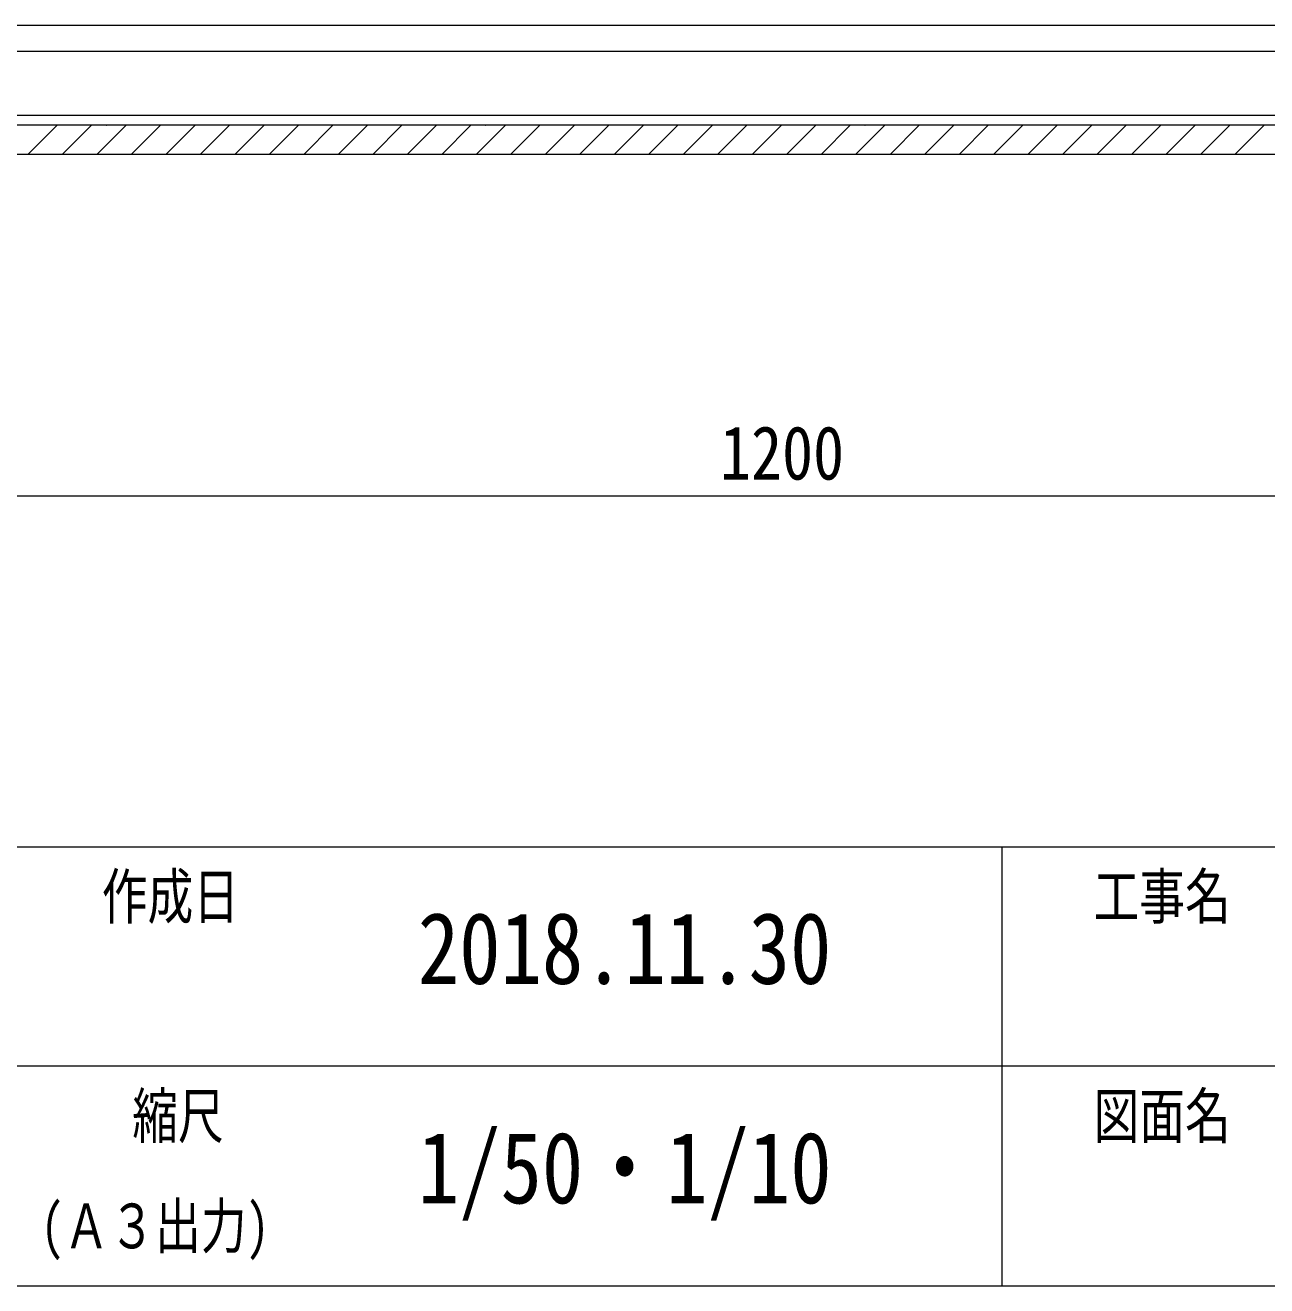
# Model space of a CAD drawing. Units: millimetres, scale not verified. Extents: x -205 to 205, y -142 to 142.
# Drawn here: x -16.4 to 34.5, y -142.5 to -90.8 of the extents above; entities that cross this region are included whole.
import ezdxf
from ezdxf.enums import TextEntityAlignment as Align

# ---------------------------------------------------------------- set-up
doc = ezdxf.new("R2010")
doc.units = ezdxf.units.MM
doc.header["$LTSCALE"] = 0.25
for name, color, linetype, lineweight in [('1-1_1-0 断面', 7, 'Continuous', 18), ('1-2_1-1 寸法', 7, 'Continuous', 18), ('F-1_F-0 図枠', 7, 'Continuous', 18)]:
    doc.layers.add(name, color=color, linetype=linetype, lineweight=lineweight)
doc.styles.add('ＭＳ ゴシック', font='')
doc.styles.get('ＭＳ ゴシック').set_extended_font_data('MS Gothic')

msp = doc.modelspace()

# ---------------------------------------------------------------- linework, layer by layer
at = {"layer": '1-1_1-0 断面'}
for p, q in [((-51.638, -90.8079), (66.848, -90.8079)), ((-51.638, -91.8679), (200.6873, -91.8679)), ((200.6873, -94.5079), (-51.638, -94.5079)), ((200.6873, -94.9079), (-51.638, -94.9079)), ((-16.2826, -96.1079), (-15.0826, -94.9079)), ((-14.8684, -96.1079), (-13.6684, -94.9079)), ((-13.4542, -96.1079), (-12.2542, -94.9079)), ((-13.0673, -94.9123), (-13.0629, -94.9079)), ((-12.04, -96.1079), (-10.84, -94.9079)), ((-10.6258, -96.1079), (-9.4258, -94.9079)), ((-9.2116, -96.1079), (-8.0116, -94.9079)), ((-7.7973, -96.1079), (-6.5973, -94.9079)), ((-6.3831, -96.1079), (-5.1831, -94.9079)), ((-4.9689, -96.1079), (-3.7689, -94.9079)), ((-3.5547, -96.1079), (-2.3547, -94.9079)), ((-2.1405, -96.1079), (-0.9405, -94.9079)), ((-0.7263, -96.1079), (0.4737, -94.9079)), ((0.6879, -96.1079), (1.8879, -94.9079)), ((2.1022, -96.1079), (3.3022, -94.9079)), ((2.4891, -94.9123), (2.4935, -94.9079)), ((3.5164, -96.1079), (4.7164, -94.9079)), ((4.9306, -96.1079), (6.1306, -94.9079)), ((6.3448, -96.1079), (7.5448, -94.9079)), ((7.759, -96.1079), (8.959, -94.9079)), ((9.1732, -96.1079), (10.3732, -94.9079)), ((10.5874, -96.1079), (11.7874, -94.9079)), ((12.0017, -96.1079), (13.2017, -94.9079)), ((13.4159, -96.1079), (14.6159, -94.9079)), ((14.8301, -96.1079), (16.0301, -94.9079)), ((16.2443, -96.1079), (17.4443, -94.9079)), ((17.6585, -96.1079), (18.8585, -94.9079)), ((18.0454, -94.9123), (18.0498, -94.9079)), ((19.0727, -96.1079), (20.2727, -94.9079)), ((20.4869, -96.1079), (21.6869, -94.9079)), ((21.9011, -96.1079), (23.1011, -94.9079)), ((23.3154, -96.1079), (24.5154, -94.9079)), ((24.7296, -96.1079), (25.9296, -94.9079)), ((26.1438, -96.1079), (27.3438, -94.9079)), ((27.558, -96.1079), (28.758, -94.9079)), ((28.9722, -96.1079), (30.1722, -94.9079)), ((30.3864, -96.1079), (31.5864, -94.9079)), ((31.8006, -96.1079), (33.0006, -94.9079)), ((33.2149, -96.1079), (34.4149, -94.9079)), ((33.6018, -94.9123), (33.6062, -94.9079)), ((200.6873, -96.1079), (-51.638, -96.1079))]:
    msp.add_line(p, q, dxfattribs=at)
at = {"layer": '1-2_1-1 寸法'}
msp.add_line((-44.522, -110.1), (75.478, -110.1), dxfattribs=at)
at = {"layer": 'F-1_F-0 図枠'}
for p, q in [((-205, -124.5), (205, -124.5)), ((23.6677, -142.5), (23.6677, -124.5)), ((139, -133.5), (-17, -133.5)), ((-2.9542, -133.5), (-3, -133.5)), ((-205, -142.5), (205, -142.5))]:
    msp.add_line(p, q, dxfattribs=at)

# ---------------------------------------------------------------- texts
at = {"layer": '1-2_1-1 寸法', "style": 'ＭＳ ゴシック', "width": 0.85}
msp.add_text('1200', height=2.199, dxfattribs=at).set_placement((12.103, -110.1), align=Align.BOTTOM_LEFT)
at = {"layer": 'F-1_F-0 図枠', "style": 'ＭＳ ゴシック'}
for s, height, width, p in [('作成日', 1.833, 0.75, (-13.25, -128)), ('工事名', 1.833, 0.75, (27.4177, -128)), ('2018.11.30', 2.933, 0.85, (-0.2912, -131)), ('縮尺', 1.833, 0.75, (-12, -137)), ('図面名', 1.833, 0.75, (27.4177, -137)), ('1/50・1/10', 2.933, 0.85, (-0.2912, -140)), ('(Ａ３出力)', 1.833, 0.75, (-15.75, -141.5126))]:
    msp.add_text(s, height=height, dxfattribs=dict(at, width=width)).set_placement(p, align=Align.BOTTOM_LEFT)

doc.saveas('drawing.dxf')
